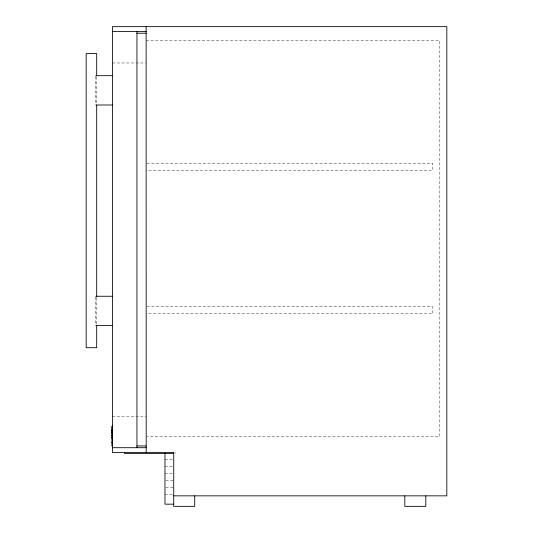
<?xml version="1.0" encoding="UTF-8"?>
<svg xmlns="http://www.w3.org/2000/svg" width="533" height="533" viewBox="0 0 533 533"><rect width="100%" height="100%" fill="white"/><g stroke="black" fill="none" stroke-linecap="round" stroke-linejoin="round"><path stroke-width="0.4" stroke-dasharray="2.67 2" d="M146.135 40.655L439.825 40.655L439.825 436.32L146.968 436.32M112.436 62.981L146.135 62.981M146.968 163.205L432.823 163.205L432.823 170.207L146.135 170.207M146.968 306.768L432.823 306.768L432.823 313.77L146.135 313.77M112.436 416.186L146.135 416.186M164.957 459.226L172.919 459.226M164.957 466.228L173.711 466.228M164.957 473.231L172.919 473.231M165.756 480.233L173.711 480.233M165.756 487.235L172.919 487.235M164.957 494.238L172.919 494.238M175.464 452.517L175.464 453.39M96.68 76.832L96.68 104.248M96.68 297.84L96.68 324.424M95.807 76.486L95.807 104.182M95.807 297.074L95.807 324.77"/><path stroke-width="0.8" d="M112.436 31.467L146.189 31.467M136.948 33.213L146.135 33.213M95.807 75.673L112.436 75.673M95.807 104.994L112.436 104.994M95.807 296.261L112.436 296.261M95.807 325.59L112.436 325.59M112.436 426.027L111.883 426.027L111.883 445.948L112.436 445.948M111.883 427.513L112.436 427.513M111.883 430.098L112.436 430.091M111.883 430.211L112.436 430.211M111.883 430.284L112.436 430.284M111.883 431.817L112.436 431.817M111.883 431.943L112.436 431.97M111.883 432.31L112.436 432.31M111.883 433.149L112.436 433.149M111.883 434.202L112.436 434.168M111.883 435.448L112.436 435.448M111.883 435.681L112.436 435.681M111.883 435.821L112.436 435.821M111.883 437.293L112.436 437.247M111.883 437.846L112.436 437.853L111.883 437.893M111.883 442.45L112.436 442.45M136.948 445.948L146.135 445.948M112.436 447.7L146.189 447.7M173.818 452.517L112.436 452.517L112.436 26.65L446.827 26.65L446.827 495.843L173.711 495.843M173.818 453.39L124.462 453.39L124.462 452.517M173.711 504.165L164.957 504.165L164.957 453.39M425.814 495.843L425.814 506.35L404.807 506.35L404.807 495.843M194.718 495.843L194.718 506.35L173.711 506.35L173.711 452.517M146.135 26.65L146.189 452.517M136.948 31.467L136.948 447.7M96.68 75.999L96.68 53.567L86.173 53.567L86.173 347.689L96.68 347.689L96.68 325.257M96.68 105.081L96.68 297.008M112.436 429.551L111.883 429.545L112.436 429.578"/></g></svg>
